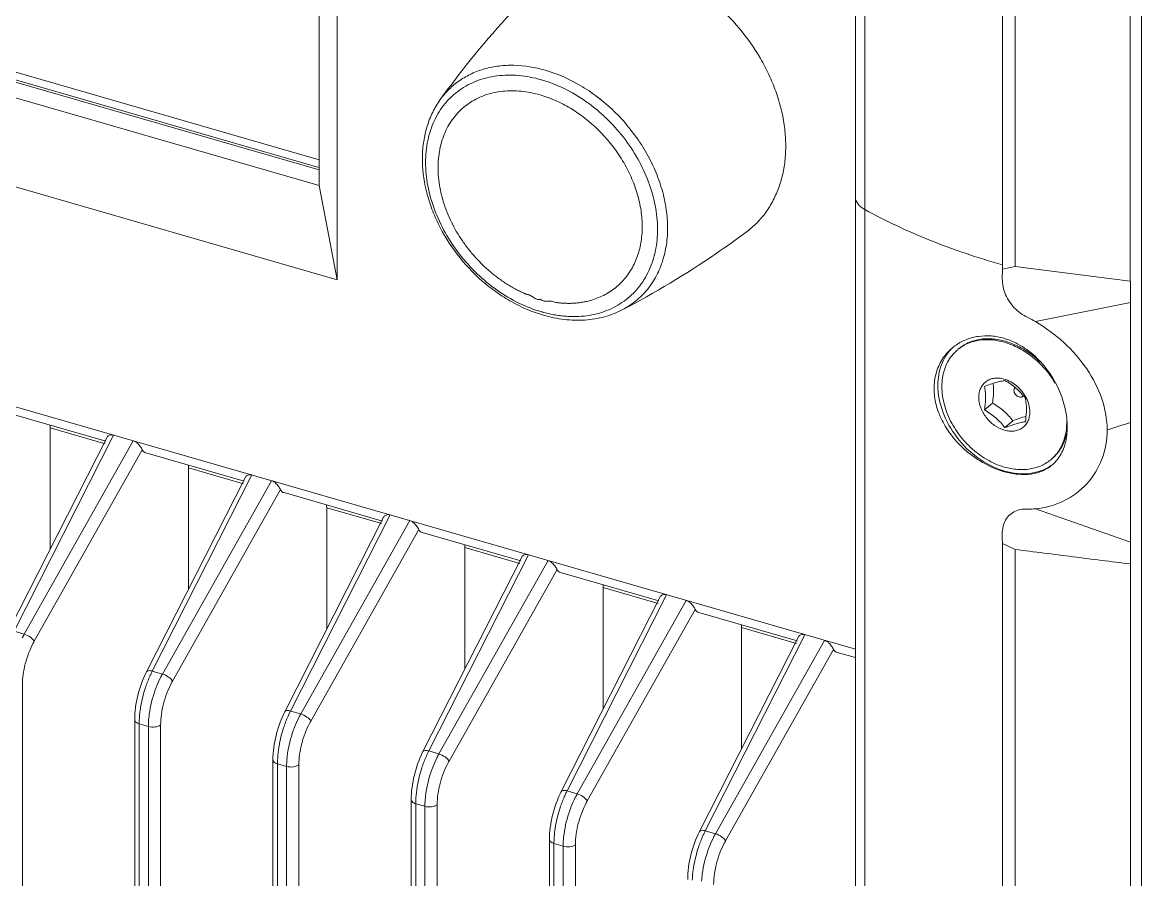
# Model space of a CAD drawing. Header units: millimetres. Extents: x 0 to 3564, y 0 to 2520.
# Drawn here: x 2484 to 2545.6, y 1933 to 1980.3 of the extents above; entities that cross this region are included whole.
import ezdxf

# ---------------------------------------------------------------- set-up
doc = ezdxf.new("R2010")
doc.units = ezdxf.units.MM
doc.layers.get('0').update_dxf_attribs({"lineweight": 13})

# ---------------------------------------------------------------- blocks, each defined once
blk = doc.blocks.new('A$C00222079')
for p, q in [((6.218, 23.867), (5.781, 23.488)), ((6.906, 22.514), (7.343, 22.892))]:
    blk.add_line(p, q)
for centre, radius, start, end in [((5.816, 23.857), 3.725, 71.81284, 73.89251), ((5.775, 24.798), 2.755, 124.53327, 130.89856), ((5.734, 25.094), 2.237, 128.87055, 130.89382), ((5.278, 22.373), 5.103, 30.43233, 31.15554), ((8.006, 22.471), 2.237, 310.89414, 312.91547), ((8.165, 22.036), 2.073, 310.92392, 318.53906), ((8.146, 24.584), 4.676, 253.0269, 253.89628), ((8.031, 24.101), 4.145, 252.61394, 253.89542)]:
    blk.add_arc(centre, radius, start, end)
for points, knots in [([(6.849, 27.436), (6.619, 27.502), (6.152, 27.589), (5.451, 27.57), (4.791, 27.4), (4.394, 27.192), (4.213, 27.067)], [0, 0, 0, 0, 0.261998, 0.514879, 0.76, 1, 1, 1, 1]), ([(4.33, 26.837), (4.41, 26.906), (4.582, 27.035), (4.867, 27.19), (5.175, 27.307), (5.618, 27.41), (6.216, 27.432), (6.692, 27.343), (6.93, 27.274)], [0, 0, 0, 0, 0.116286, 0.233593, 0.352871, 0.474937, 0.729326, 1, 1, 1, 1]), ([(6.87, 27.222), (6.639, 27.289), (6.177, 27.377), (5.597, 27.361), (5.164, 27.269), (4.862, 27.163), (4.582, 27.019), (4.411, 26.9), (4.331, 26.835)], [0, 0, 0, 0, 0.270316, 0.524847, 0.647069, 0.766487, 0.883841, 1, 1, 1, 1]), ([(9.646, 25.013), (9.486, 25.278), (9.118, 25.779), (8.449, 26.418), (7.696, 26.915), (7.147, 27.142), (6.87, 27.222)], [0, 0, 0, 0, 0.256117, 0.511979, 0.761604, 1, 1, 1, 1]), ([(6.93, 27.274), (7.284, 27.172), (7.983, 26.858), (8.586, 26.39), (8.865, 26.12)], [0, 0, 0, 0, 0.487118, 1, 1, 1, 1]), ([(8.877, 26.133), (8.612, 26.422), (8.029, 26.931), (7.334, 27.279), (6.978, 27.396)], [0, 0, 0, 0, 0.511319, 1, 1, 1, 1]), ([(3.971, 26.88), (3.768, 26.704), (3.409, 26.286), (3.073, 25.521), (2.96, 24.664), (3.078, 23.771), (3.413, 22.89), (4.116, 21.786), (4.871, 21.106), (5.43, 20.746)], [0, 0, 0, 0, 0.110779, 0.223415, 0.340175, 0.462703, 0.591528, 0.725827, 1, 1, 1, 1]), ([(3.977, 26.877), (3.853, 26.752), (3.629, 26.471), (3.299, 25.806), (3.209, 25.234), (3.209, 24.851)], [0, 0, 0, 0, 0.237804, 0.481875, 1, 1, 1, 1]), ([(4.27, 26.785), (4.163, 26.692), (3.964, 26.483), (3.727, 26.116), (3.556, 25.702), (3.452, 25.249), (3.419, 24.768), (3.455, 24.267), (3.561, 23.757), (3.733, 23.247), (3.969, 22.749), (4.263, 22.272), (4.61, 21.826), (5.003, 21.418), (5.433, 21.059), (6.036, 20.659), (6.532, 20.439), (6.87, 20.342)], [0, 0, 0, 0, 0.05183, 0.104458, 0.158586, 0.214743, 0.27325, 0.33421, 0.397528, 0.46294, 0.530041, 0.598325, 0.667217, 0.736111, 0.804398, 0.871501, 1, 1, 1, 1]), ([(10.325, 22.187), (10.357, 22.515), (10.328, 23.211), (9.969, 24.604), (9.382, 25.584), (8.877, 26.133)], [0, 0, 0, 0, 0.230273, 0.47968, 1, 1, 1, 1]), ([(3.209, 24.851), (3.209, 24.355), (3.418, 23.321), (4.197, 21.932), (5.345, 20.801), (6.3, 20.3), (6.792, 20.146)], [0, 0, 0, 0, 0.237626, 0.493501, 0.752993, 1, 1, 1, 1]), ([(6.87, 25.188), (6.781, 25.214), (6.602, 25.249), (6.336, 25.247), (6.088, 25.187), (5.871, 25.073), (5.692, 24.906), (5.56, 24.696), (5.481, 24.452), (5.464, 24.277), (5.464, 24.188)], [0, 0, 0, 0, 0.136999, 0.266428, 0.389247, 0.50766, 0.62481, 0.744133, 0.86857, 1, 1, 1, 1]), ([(6.906, 25.112), (6.827, 25.1), (6.657, 25.069), (6.389, 24.999), (6.093, 24.903), (5.887, 24.828), (5.781, 24.787)], [0, 0, 0, 0, 0.204428, 0.440769, 0.709115, 1, 1, 1, 1]), ([(5.839, 24.188), (5.839, 24.293), (5.83, 24.494), (5.799, 24.693), (5.781, 24.787)], [0, 0, 0, 0, 0.522764, 1, 1, 1, 1]), ([(6.276, 24.566), (6.276, 24.6), (6.274, 24.73), (6.264, 24.859), (6.252, 24.954)], [0, 0, 0, 0, 0.260939, 1, 1, 1, 1]), ([(8.076, 24.158), (8.013, 24.281), (7.899, 24.456), (7.717, 24.665), (7.517, 24.854), (7.241, 25.047), (6.995, 25.152), (6.87, 25.188)], [0, 0, 0, 0, 0.25442, 0.382873, 0.510825, 0.761319, 1, 1, 1, 1]), ([(8.031, 24.138), (7.956, 24.233), (7.798, 24.422), (7.53, 24.682), (7.23, 24.913), (7.015, 25.048), (6.906, 25.112)], [0, 0, 0, 0, 0.243221, 0.492743, 0.746206, 1, 1, 1, 1]), ([(7.401, 24.566), (7.401, 24.597), (7.408, 24.642), (7.436, 24.694), (7.454, 24.716), (7.464, 24.726)], [0, 0, 0, 0, 0.51828, 0.762133, 1, 1, 1, 1]), ([(5.464, 24.188), (5.464, 23.995), (5.525, 23.697), (5.695, 23.332), (5.87, 23.069), (6.083, 22.833), (6.4, 22.571), (6.679, 22.431), (6.87, 22.376)], [0, 0, 0, 0, 0.237649, 0.364578, 0.494405, 0.625031, 0.754273, 1, 1, 1, 1]), ([(5.781, 23.488), (5.79, 23.548), (5.821, 23.78), (5.839, 24.014), (5.839, 24.188)], [0, 0, 0, 0, 0.258902, 1, 1, 1, 1]), ([(6.218, 23.867), (6.227, 23.926), (6.258, 24.159), (6.276, 24.393), (6.276, 24.566)], [0, 0, 0, 0, 0.258895, 1, 1, 1, 1]), ([(7.682, 24.204), (7.644, 24.215), (7.569, 24.253), (7.479, 24.339), (7.418, 24.447), (7.401, 24.528), (7.401, 24.566)], [0, 0, 0, 0, 0.246106, 0.505616, 0.761983, 1, 1, 1, 1]), ([(7.922, 24.269), (7.91, 24.253), (7.879, 24.223), (7.82, 24.196), (7.752, 24.189), (7.705, 24.197), (7.682, 24.204)], [0, 0, 0, 0, 0.235089, 0.474254, 0.727492, 1, 1, 1, 1]), ([(8.031, 24.138), (8.049, 24.044), (8.08, 23.845), (8.089, 23.643), (8.089, 23.538)], [0, 0, 0, 0, 0.477241, 1, 1, 1, 1]), ([(8.277, 23.376), (8.277, 23.507), (8.239, 23.779), (8.14, 24.033), (8.076, 24.158)], [0, 0, 0, 0, 0.484404, 1, 1, 1, 1]), ([(5.781, 23.488), (5.89, 23.424), (6.105, 23.289), (6.405, 23.058), (6.673, 22.798), (6.831, 22.61), (6.906, 22.514)], [0, 0, 0, 0, 0.253794, 0.507257, 0.756779, 1, 1, 1, 1]), ([(7.343, 22.892), (7.268, 22.988), (7.11, 23.176), (6.842, 23.436), (6.542, 23.667), (6.327, 23.802), (6.218, 23.867)], [0, 0, 0, 0, 0.243221, 0.492743, 0.746206, 1, 1, 1, 1]), ([(8.089, 23.538), (8.089, 23.482), (8.083, 23.248), (8.057, 23.015), (8.031, 22.839)], [0, 0, 0, 0, 0.239408, 1, 1, 1, 1]), ([(6.87, 22.376), (6.96, 22.35), (7.139, 22.315), (7.405, 22.317), (7.652, 22.376), (7.87, 22.491), (8.049, 22.658), (8.18, 22.868), (8.26, 23.112), (8.277, 23.287), (8.277, 23.376)], [0, 0, 0, 0, 0.136999, 0.266428, 0.389247, 0.50766, 0.62481, 0.744133, 0.86857, 1, 1, 1, 1]), ([(6.906, 22.514), (7.012, 22.554), (7.218, 22.63), (7.514, 22.726), (7.782, 22.795), (7.952, 22.827), (8.031, 22.839)], [0, 0, 0, 0, 0.290885, 0.559231, 0.795572, 1, 1, 1, 1]), ([(8.069, 23.134), (7.952, 23.103), (7.708, 23.028), (7.468, 22.94), (7.343, 22.892)], [0, 0, 0, 0, 0.473379, 1, 1, 1, 1]), ([(9.53, 20.832), (9.595, 20.893), (9.72, 21.024), (9.883, 21.242), (10.022, 21.481), (10.173, 21.828), (10.295, 22.306), (10.315, 22.704), (10.308, 22.907)], [0, 0, 0, 0, 0.11782, 0.236586, 0.356981, 0.479606, 0.733095, 1, 1, 1, 1]), ([(10.306, 22.197), (10.278, 22.062), (10.203, 21.798), (10.033, 21.431), (9.811, 21.103), (9.628, 20.916), (9.531, 20.831)], [0, 0, 0, 0, 0.259837, 0.511539, 0.757326, 1, 1, 1, 1]), ([(9.718, 20.664), (9.893, 20.861), (10.18, 21.349), (10.298, 21.898), (10.325, 22.187)], [0, 0, 0, 0, 0.476373, 1, 1, 1, 1]), ([(5.43, 20.746), (5.538, 20.677), (5.966, 20.421), (6.427, 20.22), (6.781, 20.112)], [0, 0, 0, 0, 0.257591, 1, 1, 1, 1]), ([(6.849, 20.092), (7.102, 20.019), (7.599, 19.919), (8.33, 19.925), (8.989, 20.099), (9.363, 20.332), (9.522, 20.47)], [0, 0, 0, 0, 0.280581, 0.537986, 0.774784, 1, 1, 1, 1]), ([(6.87, 20.342), (7.108, 20.273), (7.585, 20.183), (8.183, 20.206), (8.626, 20.309), (8.934, 20.426), (9.218, 20.581), (9.39, 20.709), (9.471, 20.779)], [0, 0, 0, 0, 0.270674, 0.525062, 0.647129, 0.766407, 0.883714, 1, 1, 1, 1]), ([(6.881, 20.119), (7.114, 20.052), (7.582, 19.96), (8.278, 19.966), (8.923, 20.121), (9.307, 20.324), (9.478, 20.445)], [0, 0, 0, 0, 0.269777, 0.524852, 0.766736, 1, 1, 1, 1])]:
    blk.add_open_spline(points, degree=3, knots=knots)

msp = doc.modelspace()

# ---------------------------------------------------------------- linework, layer by layer
for p, q in [((2545.022, 1996.297), (2545.022, 1965.987)), ((2545.648, 1659.833), (2545.648, 1995.851)), ((2501.303, 1966.064), (2501.303, 1994.083)), ((2538.676, 1993.994), (2538.676, 1966.802)), ((2537.972, 1993.737), (2537.973, 1966.89)), ((2500.318, 1992.912), (2500.318, 1971.262)), ((2500.318, 1972.13), (2435.252, 1990.913)), ((2500.318, 1972.685), (2436.695, 1991.051)), ((2500.302, 1972.256), (2436.32, 1990.726)), ((2434.5, 1990.262), (2500.318, 1971.261)), ((2530.399, 1969.939), (2530.399, 1988.486)), ((2529.875, 1988.197), (2529.875, 1970.613)), ((2432.02, 1986.064), (2501.303, 1966.064)), ((2399.223, 1983.427), (2529.876, 1945.71)), ((2512.778, 1977.617), (2512.765, 1977.621)), ((2512.571, 1977.09), (2512.558, 1977.093)), ((2501.303, 1966.064), (2500.318, 1971.262)), ((2529.876, 1845.358), (2529.876, 1970.614)), ((2530.397, 1969.939), (2530.397, 1844.712)), ((2537.973, 1966.89), (2537.973, 1966.657)), ((2538.676, 1966.802), (2537.973, 1966.657)), ((2538.681, 1966.813), (2545.022, 1965.987)), ((2545.027, 1966.003), (2545.03, 1964.814)), ((2545.032, 1964.816), (2539.797, 1963.767)), ((2545.03, 1964.814), (2545.032, 1958.212)), ((2488.559, 1957.176), (2483.134, 1958.742)), ((2545.032, 1958.212), (2545.032, 1888.047)), ((2485.486, 1951.223), (2485.486, 1957.911)), ((2488.518, 1957.036), (2485.486, 1957.911)), ((2483.173, 1946.67), (2488.622, 1957.396)), ((2483.494, 1946.71), (2488.983, 1957.515)), ((2490.066, 1957.202), (2484.055, 1946.548)), ((2484.607, 1946.151), (2490.562, 1956.707)), ((2496.18, 1954.976), (2490.755, 1956.542)), ((2490.794, 1944.47), (2496.243, 1955.196)), ((2491.115, 1944.51), (2496.604, 1955.315)), ((2493.107, 1949.023), (2493.107, 1955.711)), ((2496.139, 1954.836), (2493.107, 1955.711)), ((2497.687, 1955.002), (2491.676, 1944.348)), ((2492.228, 1943.951), (2498.183, 1954.507)), ((2503.801, 1952.776), (2498.376, 1954.342)), ((2500.728, 1946.823), (2500.728, 1953.511)), ((2503.76, 1952.636), (2500.728, 1953.511)), ((2545.032, 1951.608), (2539.797, 1953.449)), ((2498.415, 1942.27), (2503.864, 1952.996)), ((2498.736, 1942.31), (2504.225, 1953.115)), ((2505.308, 1952.802), (2499.297, 1942.148)), ((2499.849, 1941.751), (2505.804, 1952.307)), ((2511.422, 1950.576), (2505.997, 1952.142)), ((2537.972, 1951.536), (2537.972, 1888.697)), ((2537.972, 1951.536), (2538.676, 1951.214)), ((2506.036, 1940.07), (2511.485, 1950.796)), ((2506.357, 1940.11), (2511.846, 1950.915)), ((2508.349, 1944.623), (2508.349, 1951.311)), ((2511.381, 1950.436), (2508.349, 1951.311)), ((2538.676, 1888.842), (2538.676, 1951.214)), ((2512.929, 1950.602), (2506.918, 1939.948)), ((2507.47, 1939.551), (2513.425, 1950.107)), ((2519.043, 1948.376), (2513.618, 1949.942)), ((2515.97, 1942.423), (2515.97, 1949.111)), ((2519.002, 1948.236), (2515.97, 1949.111)), ((2513.657, 1937.87), (2519.106, 1948.596)), ((2513.978, 1937.91), (2519.467, 1948.715)), ((2520.55, 1948.402), (2514.539, 1937.748)), ((2515.091, 1937.351), (2521.046, 1947.907)), ((2526.664, 1946.176), (2521.239, 1947.742)), ((2483.494, 1946.71), (2484.055, 1946.548)), ((2521.599, 1935.71), (2527.088, 1946.515)), ((2523.591, 1940.223), (2523.591, 1946.911)), ((2526.623, 1946.036), (2523.591, 1946.911)), ((2521.278, 1935.67), (2526.727, 1946.396)), ((2528.171, 1946.202), (2522.16, 1935.548)), ((2522.712, 1935.151), (2528.667, 1945.707)), ((2529.876, 1945.249), (2528.86, 1945.542)), ((2491.115, 1944.51), (2491.676, 1944.348)), ((2483.953, 1943.743), (2483.953, 1860.438)), ((2498.736, 1942.31), (2499.297, 1942.148)), ((2490.143, 1858.515), (2490.143, 1941.819)), ((2490.393, 1941.603), (2490.393, 1858.298)), ((2490.898, 1941.457), (2490.393, 1941.603)), ((2491.574, 1941.543), (2491.574, 1858.238)), ((2490.898, 1858.152), (2490.898, 1941.457)), ((2506.357, 1940.11), (2506.918, 1939.948)), ((2497.764, 1939.618), (2497.764, 1939.619)), ((2497.764, 1856.315), (2497.764, 1939.619)), ((2498.014, 1939.403), (2498.014, 1856.098)), ((2498.519, 1939.257), (2498.014, 1939.403)), ((2498.519, 1855.952), (2498.519, 1939.257)), ((2499.195, 1939.343), (2499.195, 1856.038)), ((2513.978, 1937.91), (2514.539, 1937.748)), ((2505.385, 1854.115), (2505.385, 1937.419)), ((2505.635, 1937.203), (2505.635, 1853.898)), ((2506.14, 1937.057), (2505.635, 1937.203)), ((2506.14, 1853.752), (2506.14, 1937.057)), ((2506.816, 1937.143), (2506.816, 1853.838)), ((2521.599, 1935.71), (2522.16, 1935.548)), ((2513.006, 1851.915), (2513.006, 1935.219)), ((2513.256, 1935.003), (2513.256, 1851.698)), ((2513.761, 1934.857), (2513.256, 1935.003)), ((2513.761, 1851.552), (2513.761, 1934.857)), ((2514.437, 1934.943), (2514.437, 1851.638))]:
    msp.add_line(p, q)
for centre, radius, start, end in [((2514.563, 1971.207), 7.184, 253.89764, 254.33812), ((2524.958, 2018.146), 63.206, 287.29011, 288.51756), ((2488.764, 1943.916), 5.394, 150.79884, 153.35904), ((2488.411, 1944.005), 4.368, 150.57541, 152.06181), ((2496.084, 1941.964), 5.584, 152.86729, 154.42303), ((2496.385, 1941.716), 5.394, 150.79884, 153.35904), ((2497.442, 1941.379), 7.063, 161.83129, 170.27921), ((2496.032, 1941.805), 4.368, 150.57541, 152.06181), ((2503.705, 1939.764), 5.584, 152.86729, 154.42303), ((2504.006, 1939.516), 5.394, 150.79884, 153.35904), ((2495.257, 1941.601), 4.864, 177.8387, 179.97802), ((2495.526, 1941.453), 4.628, 176.55837, 179.95187), ((2503.653, 1939.605), 4.368, 150.57541, 152.06181), ((2505.063, 1939.179), 7.063, 161.83129, 170.27921), ((2511.326, 1937.564), 5.584, 152.86729, 154.42303), ((2511.627, 1937.316), 5.394, 150.79884, 153.35904), ((2502.878, 1939.401), 4.864, 177.8387, 179.97802), ((2503.147, 1939.253), 4.628, 176.55837, 179.95187), ((2512.684, 1936.979), 7.063, 161.83129, 170.27921), ((2511.274, 1937.405), 4.368, 150.57541, 152.06181), ((2518.947, 1935.364), 5.584, 152.86729, 154.42303), ((2510.499, 1937.201), 4.864, 177.8387, 179.97802), ((2510.768, 1937.053), 4.628, 176.55837, 179.95187), ((2519.248, 1935.116), 5.394, 150.79884, 153.35904), ((2518.895, 1935.205), 4.368, 150.57541, 152.06181), ((2520.305, 1934.779), 7.063, 161.83129, 170.27921), ((2526.568, 1933.164), 5.584, 152.86729, 154.42303), ((2526.869, 1932.916), 5.394, 150.79884, 153.35904), ((2518.12, 1935.001), 4.864, 177.8387, 179.97802), ((2518.389, 1934.853), 4.628, 176.55837, 179.95187), ((2527.926, 1932.579), 7.063, 161.83129, 170.27921), ((2526.516, 1933.005), 4.368, 150.57541, 152.06181)]:
    msp.add_arc(centre, radius, start, end)
for centre, start_param, end_param in [((2484.963, 1957.485), -0.975342, -0.77702), ((2491.016, 1957.505), -3.59988, -3.069737), ((2492.584, 1955.285), -0.975342, -0.77702), ((2498.637, 1955.305), -3.59988, -3.069737), ((2500.205, 1953.085), -0.975342, -0.77702), ((2506.258, 1953.105), -3.59988, -3.069737), ((2507.826, 1950.885), -0.975342, -0.77702), ((2513.879, 1950.905), -3.59988, -3.069737), ((2515.447, 1948.685), -0.975342, -0.77702), ((2521.5, 1948.705), -3.59988, -3.069737), ((2523.068, 1946.485), -0.975342, -0.77702), ((2529.121, 1946.505), -3.59988, -3.069737)]:
    msp.add_ellipse(centre, major_axis=(0.293, 0.956), ratio=0.452555, start_param=start_param, end_param=end_param)
for points, knots in [([(2506.988, 1975.998), (2507.377, 1976.54), (2508.991, 1978.691), (2510.776, 1980.713), (2512.2, 1982.148)], [0, 0, 0, 0, 0.248024, 1, 1, 1, 1]), ([(2523.851, 1968.695), (2524.057, 1968.848), (2524.447, 1969.186), (2524.949, 1969.78), (2525.363, 1970.452), (2525.682, 1971.193), (2525.904, 1971.992), (2526.024, 1972.839), (2526.042, 1973.722), (2525.929, 1974.951), (2525.611, 1976.187), (2525.115, 1977.387), (2524.491, 1978.578), (2523.507, 1979.969), (2522.539, 1980.935), (2522.017, 1981.372)], [0, 0, 0, 0, 0.052745, 0.105764, 0.159573, 0.214626, 0.271285, 0.329801, 0.390307, 0.452828, 0.58333, 0.651055, 0.719985, 0.859873, 1, 1, 1, 1]), ([(2512.571, 1964.305), (2512.143, 1964.429), (2511.291, 1964.763), (2510.095, 1965.475), (2508.994, 1966.384), (2508.027, 1967.455), (2507.232, 1968.649), (2506.638, 1969.922), (2506.269, 1971.225), (2506.138, 1972.512), (2506.252, 1973.735), (2506.557, 1974.673), (2506.918, 1975.336), (2507.241, 1975.784), (2507.615, 1976.182), (2508.038, 1976.528), (2508.505, 1976.817), (2509.01, 1977.047), (2509.55, 1977.215), (2510.317, 1977.357), (2511.34, 1977.368), (2512.152, 1977.21), (2512.559, 1977.093)], [0, 0, 0, 0, 0.065634, 0.134038, 0.204302, 0.275323, 0.345917, 0.414942, 0.481427, 0.544698, 0.604506, 0.661131, 0.688548, 0.715532, 0.742265, 0.768942, 0.79576, 0.82291, 0.850562, 0.87886, 0.93771, 1, 1, 1, 1]), ([(2512.765, 1977.621), (2512.208, 1977.781), (2511.352, 1977.923), (2510.23, 1977.873), (2509.444, 1977.719), (2508.713, 1977.45), (2508.048, 1977.071), (2507.463, 1976.587), (2507.135, 1976.203), (2506.988, 1975.998)], [0, 0, 0, 0, 0.271847, 0.400622, 0.525004, 0.645853, 0.764347, 0.881893, 1, 1, 1, 1]), ([(2517.019, 1964.415), (2517.286, 1964.553), (2517.791, 1964.885), (2518.433, 1965.529), (2518.939, 1966.3), (2519.296, 1967.179), (2519.498, 1968.143), (2519.533, 1968.989), (2519.484, 1969.685), (2519.38, 1970.405), (2519.151, 1971.312), (2518.729, 1972.379), (2517.979, 1973.76), (2516.983, 1975.01), (2515.799, 1976.06), (2514.541, 1976.935), (2513.493, 1977.411), (2512.778, 1977.617)], [0, 0, 0, 0, 0.052575, 0.105013, 0.158254, 0.213126, 0.270243, 0.329948, 0.360827, 0.392363, 0.457238, 0.52424, 0.592844, 0.732005, 0.801384, 0.869612, 1, 1, 1, 1]), ([(2512.571, 1977.09), (2512.998, 1976.967), (2513.848, 1976.634), (2514.836, 1976.046), (2515.585, 1975.476), (2516.301, 1974.841), (2517.108, 1973.948), (2517.903, 1972.757), (2518.498, 1971.487), (2518.869, 1970.186), (2519.003, 1968.901), (2518.893, 1967.68), (2518.592, 1966.742), (2518.235, 1966.078), (2517.915, 1965.629), (2517.543, 1965.229), (2517.123, 1964.882), (2516.66, 1964.591), (2516.157, 1964.359), (2515.62, 1964.188), (2515.055, 1964.08), (2514.567, 1964.043), (2514.169, 1964.044), (2513.864, 1964.063), (2513.556, 1964.096), (2513.246, 1964.143), (2512.934, 1964.208), (2512.727, 1964.261), (2512.624, 1964.29)], [0, 0, 0, 0, 0.065648, 0.13405, 0.16904, 0.204363, 0.275386, 0.345988, 0.415031, 0.481547, 0.544861, 0.604719, 0.661391, 0.688825, 0.71582, 0.742555, 0.769222, 0.796018, 0.823135, 0.850744, 0.878981, 0.907964, 0.922773, 0.937806, 0.953037, 0.968455, 0.984123, 1, 1, 1, 1]), ([(2512.493, 1976.257), (2512.319, 1976.308), (2511.971, 1976.392), (2511.283, 1976.494), (2510.442, 1976.498), (2509.637, 1976.327), (2509.052, 1976.087), (2508.648, 1975.86), (2508.277, 1975.587), (2507.944, 1975.27), (2507.651, 1974.912), (2507.315, 1974.38), (2507.01, 1973.621), (2506.873, 1972.796), (2506.859, 1972.105), (2506.912, 1971.379), (2507.104, 1970.452), (2507.519, 1969.363), (2508.007, 1968.496), (2508.474, 1967.839), (2508.862, 1967.368), (2509.281, 1966.926), (2509.654, 1966.585), (2509.966, 1966.329), (2510.205, 1966.147), (2510.448, 1965.975), (2510.656, 1965.84), (2510.823, 1965.737), (2510.95, 1965.663), (2511.057, 1965.604), (2511.142, 1965.558), (2511.206, 1965.523), (2511.27, 1965.489), (2511.335, 1965.458), (2511.4, 1965.427), (2511.464, 1965.394), (2511.529, 1965.364), (2511.584, 1965.34), (2511.628, 1965.32), (2511.67, 1965.298), (2511.702, 1965.283), (2511.725, 1965.277)], [0, 0, 0, 0, 0.031699, 0.062568, 0.121767, 0.178026, 0.205355, 0.23231, 0.259062, 0.28579, 0.312677, 0.339896, 0.395833, 0.454629, 0.485287, 0.516779, 0.582095, 0.650175, 0.720238, 0.755733, 0.791343, 0.826932, 0.862362, 0.879978, 0.897507, 0.914932, 0.932235, 0.940843, 0.949408, 0.957933, 0.962189, 0.966442, 0.970673, 0.974871, 0.979076, 0.983303, 0.987496, 0.99166, 0.993765, 0.995885, 1, 1, 1, 1]), ([(2515.682, 1974.346), (2515.224, 1974.793), (2514.466, 1975.385), (2513.486, 1975.895), (2512.92, 1976.123), (2512.635, 1976.216), (2512.493, 1976.257)], [0, 0, 0, 0, 0.51234, 0.760239, 0.881238, 1, 1, 1, 1]), ([(2512.678, 1964.118), (2512.069, 1964.294), (2511.175, 1964.677), (2510.079, 1965.371), (2509.027, 1966.199), (2507.872, 1967.431), (2506.984, 1968.86), (2506.472, 1970.074), (2506.11, 1971.282), (2505.96, 1972.512), (2506.055, 1973.699), (2506.243, 1974.533), (2506.549, 1975.308), (2506.83, 1975.779), (2506.988, 1975.998)], [0, 0, 0, 0, 0.126188, 0.191639, 0.258154, 0.392482, 0.525707, 0.590905, 0.654625, 0.776505, 0.834743, 0.891216, 0.946182, 1, 1, 1, 1]), ([(2512.493, 1965.003), (2512.522, 1964.972), (2512.591, 1964.925), (2512.704, 1964.889), (2512.796, 1964.881), (2512.866, 1964.887), (2512.915, 1964.894), (2512.965, 1964.9), (2513.036, 1964.904), (2513.13, 1964.887), (2513.238, 1964.848), (2513.332, 1964.821), (2513.407, 1964.813), (2513.462, 1964.81), (2513.517, 1964.804), (2513.572, 1964.799), (2513.627, 1964.792), (2513.7, 1964.785), (2513.791, 1964.779), (2513.9, 1964.776), (2514.008, 1964.773), (2514.115, 1964.773), (2514.222, 1964.775), (2514.328, 1964.781), (2514.433, 1964.787), (2514.538, 1964.797), (2514.676, 1964.812), (2514.847, 1964.838), (2515.114, 1964.89), (2515.438, 1964.978), (2515.932, 1965.166), (2516.503, 1965.49), (2517.088, 1966.013), (2517.554, 1966.655), (2517.89, 1967.397), (2518.087, 1968.218), (2518.143, 1969.098), (2518.056, 1970.015), (2517.83, 1970.945), (2517.471, 1971.868), (2516.824, 1973.059), (2516.173, 1973.866), (2515.682, 1974.346)], [0, 0, 0, 0, 0.008946, 0.017249, 0.02481, 0.028379, 0.031874, 0.035382, 0.039005, 0.04685, 0.055228, 0.063446, 0.06735, 0.071186, 0.075064, 0.07896, 0.082876, 0.086766, 0.094472, 0.102109, 0.109718, 0.117295, 0.124813, 0.132284, 0.139724, 0.147123, 0.154475, 0.169065, 0.183511, 0.211977, 0.23998, 0.294948, 0.349468, 0.404596, 0.461297, 0.520308, 0.582071, 0.646711, 0.714068, 0.783742, 0.855152, 1, 1, 1, 1]), ([(2530.398, 1969.94), (2530.256, 1970.018), (2530.008, 1970.189), (2529.875, 1970.481), (2529.875, 1970.613)], [0, 0, 0, 0, 0.552029, 1, 1, 1, 1]), ([(2537.973, 1966.89), (2536.604, 1967.286), (2534.017, 1968.162), (2531.537, 1969.311), (2530.398, 1969.94)], [0, 0, 0, 0, 0.522855, 1, 1, 1, 1]), ([(2523.851, 1968.695), (2523.307, 1968.292), (2521.117, 1966.732), (2518.804, 1965.344), (2517.019, 1964.415)], [0, 0, 0, 0, 0.251818, 1, 1, 1, 1]), ([(2537.973, 1966.656), (2537.974, 1966.374), (2537.932, 1965.778), (2538.21, 1965.047), (2538.597, 1964.544), (2538.959, 1964.218), (2539.377, 1963.982), (2539.662, 1963.847), (2539.798, 1963.767)], [0, 0, 0, 0, 0.229653, 0.479731, 0.611702, 0.743485, 0.872014, 1, 1, 1, 1]), ([(2511.725, 1965.277), (2511.741, 1965.272), (2511.765, 1965.269), (2511.797, 1965.266), (2511.822, 1965.262), (2511.846, 1965.255), (2511.88, 1965.244), (2511.922, 1965.227), (2511.971, 1965.202), (2512.019, 1965.173), (2512.066, 1965.14), (2512.129, 1965.097), (2512.209, 1965.048), (2512.292, 1965.01), (2512.36, 1964.991), (2512.421, 1964.982), (2512.469, 1964.988), (2512.493, 1965.003)], [0, 0, 0, 0, 0.058589, 0.087061, 0.11626, 0.146848, 0.178241, 0.242293, 0.30836, 0.375973, 0.444369, 0.512796, 0.648147, 0.778595, 0.840437, 0.898752, 1, 1, 1, 1]), ([(2517.019, 1964.415), (2516.707, 1964.252), (2516.035, 1963.992), (2514.95, 1963.817), (2513.813, 1963.852), (2513.055, 1964.009), (2512.678, 1964.118)], [0, 0, 0, 0, 0.237129, 0.481472, 0.735376, 1, 1, 1, 1]), ([(2543.744, 1957.796), (2543.747, 1958.375), (2543.525, 1959.575), (2542.673, 1961.227), (2541.4, 1962.666), (2540.355, 1963.438), (2539.798, 1963.767)], [0, 0, 0, 0, 0.233055, 0.481041, 0.739847, 1, 1, 1, 1]), ([(2543.744, 1957.796), (2543.747, 1957.249), (2543.556, 1956.161), (2542.702, 1954.761), (2541.388, 1953.791), (2540.334, 1953.501), (2539.796, 1953.449)], [0, 0, 0, 0, 0.25524, 0.502087, 0.748054, 1, 1, 1, 1]), ([(2488.983, 1957.515), (2488.911, 1957.536), (2488.768, 1957.538), (2488.649, 1957.449), (2488.622, 1957.396)], [0, 0, 0, 0, 0.557114, 1, 1, 1, 1]), ([(2490.284, 1957.075), (2490.267, 1957.09), (2490.202, 1957.143), (2490.126, 1957.185), (2490.066, 1957.202)], [0, 0, 0, 0, 0.260698, 1, 1, 1, 1]), ([(2490.562, 1956.707), (2490.532, 1956.769), (2490.448, 1956.899), (2490.348, 1957.019), (2490.284, 1957.075)], [0, 0, 0, 0, 0.445846, 1, 1, 1, 1]), ([(2496.604, 1955.315), (2496.532, 1955.336), (2496.389, 1955.338), (2496.27, 1955.249), (2496.243, 1955.196)], [0, 0, 0, 0, 0.557114, 1, 1, 1, 1]), ([(2497.905, 1954.875), (2497.888, 1954.89), (2497.823, 1954.943), (2497.747, 1954.985), (2497.687, 1955.002)], [0, 0, 0, 0, 0.260698, 1, 1, 1, 1]), ([(2498.183, 1954.507), (2498.153, 1954.569), (2498.069, 1954.699), (2497.969, 1954.819), (2497.905, 1954.875)], [0, 0, 0, 0, 0.445846, 1, 1, 1, 1]), ([(2537.972, 1951.535), (2537.973, 1951.814), (2537.932, 1952.229), (2538.085, 1952.749), (2538.297, 1953.069), (2538.599, 1953.303), (2539.109, 1953.476), (2539.521, 1953.422), (2539.796, 1953.449)], [0, 0, 0, 0, 0.263259, 0.385928, 0.502833, 0.618842, 0.739665, 1, 1, 1, 1]), ([(2504.225, 1953.115), (2504.153, 1953.136), (2504.01, 1953.138), (2503.891, 1953.049), (2503.864, 1952.996)], [0, 0, 0, 0, 0.557114, 1, 1, 1, 1]), ([(2505.526, 1952.675), (2505.509, 1952.69), (2505.444, 1952.743), (2505.368, 1952.785), (2505.308, 1952.802)], [0, 0, 0, 0, 0.260698, 1, 1, 1, 1]), ([(2505.804, 1952.307), (2505.774, 1952.369), (2505.691, 1952.499), (2505.59, 1952.619), (2505.526, 1952.675)], [0, 0, 0, 0, 0.445846, 1, 1, 1, 1]), ([(2511.846, 1950.915), (2511.774, 1950.936), (2511.631, 1950.938), (2511.512, 1950.849), (2511.485, 1950.796)], [0, 0, 0, 0, 0.557114, 1, 1, 1, 1]), ([(2545.032, 1950.418), (2543.97, 1950.534), (2541.853, 1950.815), (2539.735, 1951.081), (2538.676, 1951.213)], [0, 0, 0, 0, 0.500235, 1, 1, 1, 1]), ([(2513.147, 1950.475), (2513.13, 1950.49), (2513.065, 1950.543), (2512.989, 1950.585), (2512.929, 1950.602)], [0, 0, 0, 0, 0.260698, 1, 1, 1, 1]), ([(2513.425, 1950.107), (2513.395, 1950.169), (2513.312, 1950.299), (2513.211, 1950.419), (2513.147, 1950.475)], [0, 0, 0, 0, 0.445846, 1, 1, 1, 1]), ([(2519.467, 1948.715), (2519.395, 1948.736), (2519.252, 1948.738), (2519.133, 1948.649), (2519.106, 1948.596)], [0, 0, 0, 0, 0.557114, 1, 1, 1, 1]), ([(2520.768, 1948.275), (2520.751, 1948.29), (2520.686, 1948.343), (2520.61, 1948.385), (2520.55, 1948.402)], [0, 0, 0, 0, 0.260698, 1, 1, 1, 1]), ([(2521.046, 1947.907), (2521.016, 1947.969), (2520.933, 1948.099), (2520.833, 1948.219), (2520.768, 1948.275)], [0, 0, 0, 0, 0.445846, 1, 1, 1, 1]), ([(2484.055, 1946.548), (2484.175, 1946.51), (2484.379, 1946.402), (2484.561, 1946.244), (2484.607, 1946.151)], [0, 0, 0, 0, 0.547491, 1, 1, 1, 1]), ([(2527.088, 1946.515), (2527.016, 1946.536), (2526.873, 1946.538), (2526.754, 1946.449), (2526.727, 1946.396)], [0, 0, 0, 0, 0.557114, 1, 1, 1, 1]), ([(2483.953, 1943.743), (2483.953, 1944.135), (2484.076, 1944.935), (2484.361, 1945.691), (2484.552, 1946.051)], [0, 0, 0, 0, 0.490317, 1, 1, 1, 1]), ([(2528.389, 1946.075), (2528.372, 1946.09), (2528.307, 1946.143), (2528.231, 1946.185), (2528.171, 1946.202)], [0, 0, 0, 0, 0.260698, 1, 1, 1, 1]), ([(2528.667, 1945.707), (2528.637, 1945.769), (2528.554, 1945.899), (2528.454, 1946.019), (2528.389, 1946.075)], [0, 0, 0, 0, 0.445846, 1, 1, 1, 1]), ([(2490.794, 1944.47), (2490.584, 1944.058), (2490.275, 1943.188), (2490.143, 1942.272), (2490.143, 1941.819)], [0, 0, 0, 0, 0.505225, 1, 1, 1, 1]), ([(2491.047, 1944.374), (2491.017, 1944.312), (2490.899, 1944.053), (2490.798, 1943.786), (2490.731, 1943.581)], [0, 0, 0, 0, 0.24306, 1, 1, 1, 1]), ([(2490.794, 1944.47), (2490.813, 1944.508), (2490.939, 1944.552), (2491.047, 1944.528), (2491.115, 1944.51)], [0, 0, 0, 0, 0.379349, 1, 1, 1, 1]), ([(2491.262, 1943.427), (2491.284, 1943.489), (2491.374, 1943.729), (2491.478, 1943.964), (2491.564, 1944.135)], [0, 0, 0, 0, 0.254392, 1, 1, 1, 1]), ([(2491.676, 1944.348), (2491.796, 1944.31), (2492, 1944.202), (2492.182, 1944.044), (2492.228, 1943.951)], [0, 0, 0, 0, 0.547491, 1, 1, 1, 1]), ([(2490.906, 1941.731), (2490.915, 1941.869), (2490.973, 1942.445), (2491.115, 1943.013), (2491.262, 1943.427)], [0, 0, 0, 0, 0.239571, 1, 1, 1, 1]), ([(2491.574, 1941.543), (2491.574, 1941.935), (2491.697, 1942.735), (2491.982, 1943.491), (2492.173, 1943.851)], [0, 0, 0, 0, 0.490317, 1, 1, 1, 1]), ([(2490.48, 1942.571), (2490.469, 1942.504), (2490.428, 1942.243), (2490.404, 1941.98), (2490.396, 1941.784)], [0, 0, 0, 0, 0.257975, 1, 1, 1, 1]), ([(2498.415, 1942.27), (2498.205, 1941.858), (2497.896, 1940.988), (2497.764, 1940.072), (2497.764, 1939.619)], [0, 0, 0, 0, 0.505225, 1, 1, 1, 1]), ([(2498.668, 1942.174), (2498.638, 1942.112), (2498.52, 1941.853), (2498.419, 1941.586), (2498.352, 1941.381)], [0, 0, 0, 0, 0.24306, 1, 1, 1, 1]), ([(2498.415, 1942.27), (2498.434, 1942.308), (2498.56, 1942.352), (2498.668, 1942.328), (2498.736, 1942.31)], [0, 0, 0, 0, 0.379349, 1, 1, 1, 1]), ([(2499.297, 1942.148), (2499.417, 1942.11), (2499.621, 1942.002), (2499.803, 1941.844), (2499.849, 1941.751)], [0, 0, 0, 0, 0.547491, 1, 1, 1, 1]), ([(2490.393, 1941.603), (2490.358, 1941.613), (2490.255, 1941.649), (2490.144, 1941.741), (2490.143, 1941.818)], [0, 0, 0, 0, 0.323987, 1, 1, 1, 1]), ([(2491.574, 1941.543), (2491.491, 1941.475), (2491.253, 1941.409), (2491.018, 1941.422), (2490.898, 1941.457)], [0, 0, 0, 0, 0.463301, 1, 1, 1, 1]), ([(2498.883, 1941.227), (2498.905, 1941.289), (2498.995, 1941.529), (2499.099, 1941.764), (2499.185, 1941.935)], [0, 0, 0, 0, 0.254392, 1, 1, 1, 1]), ([(2499.195, 1939.343), (2499.195, 1939.735), (2499.318, 1940.535), (2499.603, 1941.291), (2499.794, 1941.651)], [0, 0, 0, 0, 0.490317, 1, 1, 1, 1]), ([(2498.527, 1939.531), (2498.536, 1939.669), (2498.594, 1940.245), (2498.736, 1940.813), (2498.883, 1941.227)], [0, 0, 0, 0, 0.239571, 1, 1, 1, 1]), ([(2498.101, 1940.371), (2498.09, 1940.304), (2498.049, 1940.043), (2498.025, 1939.78), (2498.018, 1939.584)], [0, 0, 0, 0, 0.257975, 1, 1, 1, 1]), ([(2506.036, 1940.07), (2505.826, 1939.658), (2505.517, 1938.788), (2505.385, 1937.872), (2505.385, 1937.419)], [0, 0, 0, 0, 0.505225, 1, 1, 1, 1]), ([(2506.289, 1939.974), (2506.26, 1939.912), (2506.141, 1939.653), (2506.04, 1939.386), (2505.973, 1939.181)], [0, 0, 0, 0, 0.24306, 1, 1, 1, 1]), ([(2506.036, 1940.07), (2506.055, 1940.108), (2506.181, 1940.152), (2506.289, 1940.128), (2506.357, 1940.11)], [0, 0, 0, 0, 0.379349, 1, 1, 1, 1]), ([(2506.504, 1939.027), (2506.526, 1939.089), (2506.616, 1939.329), (2506.72, 1939.564), (2506.806, 1939.735)], [0, 0, 0, 0, 0.254392, 1, 1, 1, 1]), ([(2506.918, 1939.948), (2507.039, 1939.91), (2507.242, 1939.802), (2507.424, 1939.644), (2507.47, 1939.551)], [0, 0, 0, 0, 0.547491, 1, 1, 1, 1]), ([(2498.014, 1939.403), (2497.979, 1939.413), (2497.876, 1939.449), (2497.765, 1939.541), (2497.764, 1939.618)], [0, 0, 0, 0, 0.323987, 1, 1, 1, 1]), ([(2499.195, 1939.343), (2499.112, 1939.275), (2498.875, 1939.209), (2498.639, 1939.222), (2498.519, 1939.257)], [0, 0, 0, 0, 0.463301, 1, 1, 1, 1]), ([(2506.816, 1937.143), (2506.816, 1937.535), (2506.939, 1938.335), (2507.224, 1939.091), (2507.415, 1939.451)], [0, 0, 0, 0, 0.490317, 1, 1, 1, 1]), ([(2506.148, 1937.331), (2506.157, 1937.469), (2506.215, 1938.045), (2506.357, 1938.613), (2506.504, 1939.027)], [0, 0, 0, 0, 0.239571, 1, 1, 1, 1]), ([(2505.722, 1938.171), (2505.711, 1938.104), (2505.67, 1937.843), (2505.646, 1937.58), (2505.639, 1937.384)], [0, 0, 0, 0, 0.257975, 1, 1, 1, 1]), ([(2513.657, 1937.87), (2513.447, 1937.458), (2513.138, 1936.588), (2513.006, 1935.672), (2513.006, 1935.219)], [0, 0, 0, 0, 0.505225, 1, 1, 1, 1]), ([(2513.657, 1937.87), (2513.676, 1937.908), (2513.802, 1937.952), (2513.91, 1937.928), (2513.978, 1937.91)], [0, 0, 0, 0, 0.379349, 1, 1, 1, 1]), ([(2505.635, 1937.203), (2505.6, 1937.213), (2505.497, 1937.249), (2505.386, 1937.341), (2505.385, 1937.418)], [0, 0, 0, 0, 0.323987, 1, 1, 1, 1]), ([(2513.91, 1937.774), (2513.881, 1937.712), (2513.762, 1937.453), (2513.661, 1937.186), (2513.594, 1936.981)], [0, 0, 0, 0, 0.24306, 1, 1, 1, 1]), ([(2514.125, 1936.827), (2514.147, 1936.889), (2514.237, 1937.129), (2514.341, 1937.364), (2514.427, 1937.535)], [0, 0, 0, 0, 0.254392, 1, 1, 1, 1]), ([(2514.437, 1934.943), (2514.437, 1935.335), (2514.56, 1936.135), (2514.845, 1936.891), (2515.036, 1937.251)], [0, 0, 0, 0, 0.490317, 1, 1, 1, 1]), ([(2514.539, 1937.748), (2514.66, 1937.71), (2514.863, 1937.602), (2515.045, 1937.444), (2515.091, 1937.351)], [0, 0, 0, 0, 0.547491, 1, 1, 1, 1]), ([(2506.816, 1937.143), (2506.733, 1937.075), (2506.496, 1937.009), (2506.26, 1937.022), (2506.14, 1937.057)], [0, 0, 0, 0, 0.463301, 1, 1, 1, 1]), ([(2513.769, 1935.131), (2513.778, 1935.269), (2513.836, 1935.845), (2513.978, 1936.413), (2514.125, 1936.827)], [0, 0, 0, 0, 0.239571, 1, 1, 1, 1]), ([(2513.343, 1935.971), (2513.332, 1935.904), (2513.291, 1935.643), (2513.267, 1935.38), (2513.26, 1935.184)], [0, 0, 0, 0, 0.257975, 1, 1, 1, 1]), ([(2521.278, 1935.67), (2521.068, 1935.258), (2520.759, 1934.388), (2520.627, 1933.472), (2520.627, 1933.019)], [0, 0, 0, 0, 0.505225, 1, 1, 1, 1]), ([(2521.531, 1935.574), (2521.502, 1935.512), (2521.383, 1935.253), (2521.282, 1934.986), (2521.215, 1934.781)], [0, 0, 0, 0, 0.24306, 1, 1, 1, 1]), ([(2521.278, 1935.67), (2521.297, 1935.708), (2521.423, 1935.752), (2521.531, 1935.728), (2521.599, 1935.71)], [0, 0, 0, 0, 0.379349, 1, 1, 1, 1]), ([(2522.16, 1935.548), (2522.281, 1935.51), (2522.484, 1935.402), (2522.666, 1935.244), (2522.712, 1935.151)], [0, 0, 0, 0, 0.547491, 1, 1, 1, 1]), ([(2513.256, 1935.003), (2513.221, 1935.013), (2513.118, 1935.049), (2513.007, 1935.141), (2513.006, 1935.218)], [0, 0, 0, 0, 0.323987, 1, 1, 1, 1]), ([(2514.437, 1934.943), (2514.354, 1934.875), (2514.117, 1934.809), (2513.881, 1934.822), (2513.761, 1934.857)], [0, 0, 0, 0, 0.463301, 1, 1, 1, 1]), ([(2521.746, 1934.627), (2521.768, 1934.689), (2521.858, 1934.929), (2521.962, 1935.164), (2522.048, 1935.335)], [0, 0, 0, 0, 0.254392, 1, 1, 1, 1]), ([(2522.058, 1932.743), (2522.058, 1933.135), (2522.181, 1933.935), (2522.466, 1934.691), (2522.657, 1935.051)], [0, 0, 0, 0, 0.490317, 1, 1, 1, 1]), ([(2521.39, 1932.931), (2521.399, 1933.069), (2521.457, 1933.645), (2521.599, 1934.213), (2521.746, 1934.627)], [0, 0, 0, 0, 0.239571, 1, 1, 1, 1]), ([(2520.964, 1933.771), (2520.953, 1933.704), (2520.912, 1933.443), (2520.888, 1933.18), (2520.881, 1932.984)], [0, 0, 0, 0, 0.257975, 1, 1, 1, 1])]:
    msp.add_open_spline(points, degree=3, knots=knots)

# ---------------------------------------------------------------- block references
msp.add_blockref('A$C00222079', (2531.209, 1935.41))

doc.saveas('drawing.dxf')
